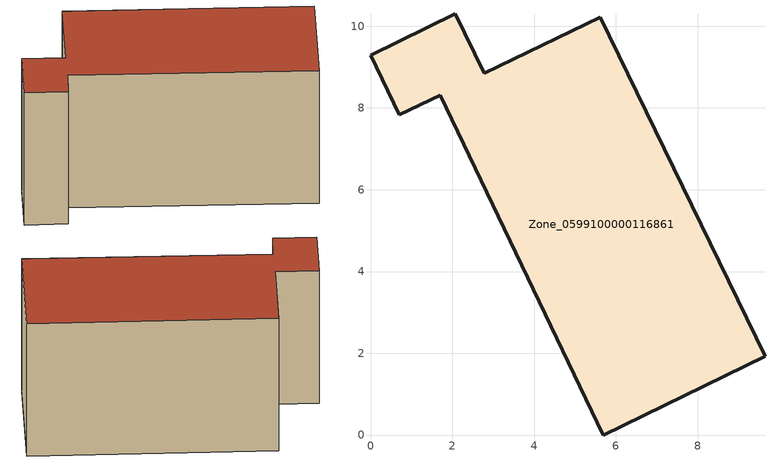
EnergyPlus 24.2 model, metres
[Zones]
Zone_0599100000116861
 floor ground (C_G): 1.71,8.31 0.71,7.84 0,9.29 2.07,10.3 2.78,8.85 5.62,10.22 9.65,1.93 5.69,0 z0
 wall outside (C_F): 2.78,8.85 2.07,10.3 0,9.29 0.71,7.84 1.71,8.31 5.69,0 9.65,1.93 5.62,10.22 2.78,8.85 z0:5.74
 roof outside (C_R): 9.65,1.93 5.62,10.22 2.78,8.85 2.07,10.3 0,9.29 0.71,7.84 1.71,8.31 5.69,0 z5.74
[BUILDING]
Pand.0599100000116861: North Axis=0; Terrain=City; Loads Convergence Tolerance Value=0.04; Temperature Convergence Tolerance Value=0.4; Solar Distribution=FullExterior; Maximum Number of Warmup Days=25; Minimum Number of Warmup Days=1
[Site:Location]
Rotterdam.The.Hague.AP_ZH_NLD Design_Conditions: Latitude=51.96; Longitude=4.45; Time Zone=1; Elevation=-4.5
[SITE:GROUNDTEMPERATURE:BUILDINGSURFACE]
18, 18, 18, 18, 18, 18, 18, 18, 18, 18, 18, 18
[MATERIAL] Thermal Absorptance=0.9; Solar Absorptance=0.7; Visible Absorptance=0.7
Name | Roughness | Thickness | Conductivity | Density | Specific Heat
G.TI.1946-1964 | MediumSmooth | 0.15 | 1 | 540 | 1210
F.TI.1946-1964 | Rough | 0.3 | 0.857143 | 1920 | 840
R.TI.1946-1964 | MediumRough | 0.2 | 0.277778 | 1500 | 1000
[CONSTRUCTION]
C_G: G.TI.1946-1964
C_F: F.TI.1946-1964
C_R: R.TI.1946-1964
[ZONE]
Zone_0599100000116861: Type=1; Multiplier=1; Ceiling Height=Autocalculate; Volume=Autocalculate; Floor Area=autocalculate; Part of Total Floor Area=Yes
[ZONEINFILTRATION:DESIGNFLOWRATE]
Infil_Zone_0599100000116861: Zone or ZoneList or Space or SpaceList=Zone_0599100000116861; Schedule=AlwaysOn; Design Flow Rate Calculation Method=Flow/Area; Flow Rate per Floor Area=0.003; Constant Term Coefficient=1; Temperature Term Coefficient=0; Velocity Term Coefficient=0; Velocity Squared Term Coefficient=0
[HVACTEMPLATE:ZONE:IDEALLOADSAIRSYSTEM]
Zone_0599100000116861: Maximum Heating Supply Air Temperature=50; Minimum Cooling Supply Air Temperature=13; Maximum Heating Supply Air Humidity Ratio=0.0156; Minimum Cooling Supply Air Humidity Ratio=0.0077; Heating Limit=NoLimit; Cooling Limit=NoLimit; Dehumidification Control Type=ConstantSensibleHeatRatio; Cooling Sensible Heat Ratio=0.7; Dehumidification Setpoint=60; Humidification Control Type=None; Humidification Setpoint=30; Outdoor Air Method=None; Outdoor Air Flow Rate per Person=0.00944; Outdoor Air Flow Rate per Zone Floor Area=0; Outdoor Air Flow Rate per Zone=0; Demand Controlled Ventilation Type=None; Outdoor Air Economizer Type=NoEconomizer; Heat Recovery Type=None; Sensible Heat Recovery Effectiveness=0.7; Latent Heat Recovery Effectiveness=0.65
[ZONECONTROL:THERMOSTAT]
ThermostatControl_Zone_0599100000116861: Zone or ZoneList=Zone_0599100000116861; Control Type Schedule=DualSetpointControlType; Control 1=Thermostat_Zone_0599100000116861; Temperature Difference Between Cutout And Setpoint=0
[THERMOSTATSETPOINT:DUALSETPOINT]
Thermostat_Zone_0599100000116861: Heating Setpoint Temperature Schedule=HeatingSetpoint_Zone_0599100000116861; Cooling Setpoint Temperature Schedule=CoolingSetpoint_Zone_0599100000116861
[SCHEDULE:COMPACT]
HeatingSetpoint_Zone_0599100000116861: Through: 12/31, For: AllDays, Until: 24:00, 21
CoolingSetpoint_Zone_0599100000116861: Through: 12/31, For: AllDays, Until: 24:00, 24
DualSetpointControlType: Through: 12/31, For: AllDays, Until: 24:00, 4
AlwaysOn: Through: 12/31, For: AllDays, Until: 24:00, 1
